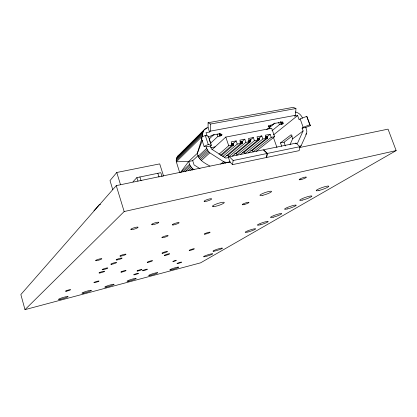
<?xml version="1.0" encoding="UTF-8"?>
<svg xmlns="http://www.w3.org/2000/svg" width="417" height="417" viewBox="0 0 417 417"><rect width="100%" height="100%" fill="white"/><g stroke="black" fill="none" stroke-linecap="round" stroke-linejoin="round"><path stroke-width="0.63" d="M194.108 169.625L192.477 168.583L192.498 169.855L192.477 168.583L190.048 165.481L188.656 161.488L197.34 153.3L202.365 140.279M207.145 135.999L206.034 132.658L209.548 132.001L208.073 127.571L208.083 122.739L293.245 107.357L295.945 108.514L295.57 115.285L294.48 116.161L297.618 115.577L299.109 119.757L300.177 118.913L306.771 116.343L310.378 125.663L305.843 127.414L302.096 128.144L303.096 130.948L297.404 143.438L296.133 143.698M209.548 132.001L210.449 131.126L210.476 124.042L208.083 122.739M221.25 155.677L233.499 145.053L233.567 143.167L236.173 140.899L237.242 144.063L222.746 156.526M242.298 142.65L242.152 141.483L244.805 139.21L245.879 142.359L228.625 156.901L228.078 155.265L242.068 143.359L242.298 142.65L240.468 143.01M250.784 140.977L250.638 139.815L253.348 137.542L254.422 140.67L236.84 155.223L236.288 153.597L250.549 141.681L250.784 140.977L248.975 141.332M259.181 139.32L259.04 138.168L261.798 135.895L262.872 139.002L244.967 153.565L244.419 151.944L258.941 140.023L259.181 139.32L257.393 139.674M202.323 137.115C202.36 133.273 203.355 128.201 208.073 127.571M267.49 137.683L267.349 136.531L270.153 134.264L271.227 137.349L253.015 151.918L252.462 150.308L267.24 138.381L267.49 137.683L266.307 137.918M179.722 172.648L176.318 161.796C175.854 159.164 176.938 156.25 179.284 154.858M228.625 156.901L263.278 149.828L267.156 153.472L266.395 157.517L232.514 164.626L233.155 160.519L229.433 156.745L228.474 157.553L225.696 158.121L211.471 149.031L210.481 146.044L211.367 145.22L208.396 136.265L205.258 135.442L201.098 137.36L204.075 146.372L206.243 146.873L210.481 146.044M299.62 147.144L301.163 145.632L306.631 133.549L306.839 131.204L305.843 127.414M267.422 153.414L266.661 157.459L299.114 150.652L299.979 146.664L295.966 143.146L263.544 149.776L267.422 153.414L299.979 146.664M201.937 138.361L197.34 153.3C198.216 160.013 204.669 163.052 209.897 166.06M289.997 144.616L292.682 138.788L303.096 130.948M180.67 172.226L188.656 161.488L192.701 160.67L198.247 155.494M163.579 176.083L159.706 163.886L116.77 172.482L110.005 180.587L112.783 189.725M93.924 210.814L99.335 204.632L100.591 204.361M230.189 161.947L116.249 185.628L20.85 294.543L24.994 309.643L200.582 262.84L396.15 150.594L388.045 129.14L299.568 147.529M132.966 181.822L136.88 177.606L160.806 172.685L162.077 176.699M177.626 156.318L204.862 129.103M181.114 153.034L184.319 149.844M186.149 148.019L188.891 145.283M190.725 143.458L193.467 140.722M195.755 138.439L198.502 135.702M200.785 133.424L203.074 131.141M177.011 157.251L203.397 130.964M205.524 129.265L206.9 127.894M176.563 158.293L202.928 132.085M176.297 159.419L202.652 133.294M24.994 309.643L124.162 211.544L396.15 150.594M176.214 160.597L202.579 134.566M202.709 135.869L176.318 161.796L188.656 161.488M214.187 134.274L209.136 139.085L210.528 143.281L217.914 136.38C219.827 136.745 225.42 133.482 219.467 134.926L220.911 133.576L211.356 135.379L209.949 136.729L208.448 137.021M180.832 172.393L189.558 164.277M198.283 156.167L206.723 148.316L206.243 146.873M183.146 171.861L190.048 165.481M198.789 157.402L207.244 149.588L206.723 148.316M185.174 171.705L190.71 166.618M199.467 158.575L207.942 150.787L207.244 149.588M188.286 170.616L191.523 167.66M200.306 159.648L208.808 151.892L207.942 150.787M212.211 149.448L225.8 137.078L271.681 128.285L274.61 136.682L256.273 151.251M190.616 170.266L192.477 168.583L192.685 169.828M201.286 160.597L209.808 152.867L223.611 161.666L226.139 162.395L229.975 162.031L232.514 164.626M218.961 154.29L228.714 145.747L232.285 145.038L231.216 141.863L236.173 140.899M220.343 155.421L232.285 145.038M224.403 157.454L240.974 143.323L239.905 140.169L244.805 139.21M220.656 164.157L223.611 161.666M222.887 163.787L224.862 162.13M232.175 156.177L249.569 141.629L248.496 138.491L253.348 137.542M225.149 163.219L226.139 162.395M266.739 129.593L270.654 126.346L270.242 125.163M275.006 123.031L269.559 127.55L269.961 128.702M240.354 154.509L258.071 139.95L256.997 136.828L261.798 135.895M271.957 130.766L279.416 124.678C280.949 125.053 286.828 121.91 281.199 123.224L280.782 122.045M281.199 123.224L282.846 121.879L274.021 123.547L272.4 124.891C270.805 124.511 264.962 127.685 270.654 126.346M248.443 152.851L266.484 138.288L265.41 135.186L270.153 134.264M273.526 134.884L297.618 115.577M281.689 146.346L280.49 142.916L291.233 134.686L292.682 138.788M302.096 128.144L303.18 127.321L309.795 124.766L310.378 125.663M280.49 142.916L284.092 142.187L292.333 135.916M305.635 134.29L306.631 133.549M295.231 143.688L295.966 143.146M300.12 146.383L301.163 145.632M299.416 147.217L300.459 146.466M204.075 146.372L208.255 144.48L211.367 145.22M233.155 160.519L267.156 153.472M226.311 155.624L228.078 155.265M234.542 153.951L236.288 153.597M242.689 152.294L244.419 151.944M250.753 150.657L252.462 150.308M231.878 144.48L233.728 144.115M240.479 142.786L242.308 142.426M248.985 141.108L250.794 140.753M257.404 139.45L259.192 139.096M265.733 137.808L267.5 137.459M231.873 144.704L233.718 144.345M231.842 144.918L233.692 144.553M240.442 143.224L242.267 142.864M248.949 141.545L250.753 141.186M257.362 139.883L259.15 139.533M266.275 138.126L267.453 137.891M231.795 145.111L233.645 144.746M241 143.292L242.22 143.052M248.897 141.733L250.706 141.379M257.904 139.956L259.098 139.721M266.223 138.314L267.401 138.084M237.242 144.063L240.974 143.323M245.879 142.359L249.569 141.629M254.422 140.67L258.071 139.95M262.872 139.002L266.484 138.288M271.227 137.349L274.61 136.682M231.117 145.397L233.577 144.913M240.328 143.578L242.152 143.219M248.829 141.9L250.633 141.545M257.237 140.242L259.025 139.888M265.561 138.595L267.328 138.246M231.034 145.538L233.499 145.053M240.244 143.719L242.068 143.359M248.141 142.155L250.549 141.681M257.748 140.258L258.941 140.023M265.473 138.731L267.24 138.381M231.716 143.531L233.567 143.167M239.712 141.962L242.152 141.483M248.834 140.169L250.638 139.815M257.253 138.517L259.04 138.168M265.582 136.88L267.349 136.531M210.694 147.733L215.151 146.857M231.784 143.761L233.635 143.401M240.39 142.072L242.214 141.712M248.897 140.399L250.706 140.044M257.32 138.741L259.108 138.392M265.645 137.104L267.417 136.76M231.836 144.001L233.682 143.636M240.437 142.306L242.267 141.947M248.949 140.633L250.758 140.279M257.367 138.981L259.155 138.626M265.697 137.339L267.464 136.99M231.868 144.24L233.713 143.875M240.468 142.546L242.298 142.187M248.98 140.873L250.784 140.519M257.398 139.215L259.186 138.861M265.723 137.574L267.495 137.229M210.449 131.126L295.57 115.285M210.476 124.042L295.945 108.514M295.262 111.965C298.53 112.538 301.335 115.019 302.476 118.11M200.03 168.677L194.082 164.918L192.701 160.67M208.808 151.892L209.808 152.867M306.771 116.343L309.795 124.766M300.177 118.913L303.18 127.321M282.262 122.634L282.674 123.807M281.991 122.76L282.403 123.932M281.699 122.874L282.116 124.047M280.995 121.806L281.819 124.151M280.698 121.9L281.527 124.245M280.417 121.978L281.24 124.323M278.592 122.327L279.416 124.678M284.092 142.187L285.327 145.96M273.396 137.339L276.951 147.54M268.418 125.501L268.829 126.685M225.8 137.078L228.714 145.747M220.942 134.238L221.354 135.462M220.671 134.368L221.083 135.588M228.474 157.553L229.975 162.031M220.379 134.488L220.791 135.707M220.077 134.597L220.489 135.817M219.363 133.471L220.181 135.916M219.061 133.549L219.879 135.994M217.095 133.93L217.914 136.38M205.258 135.442L208.255 144.48M157.85 173.295L159.039 177.032M139.909 176.98L141.087 180.769M136.88 177.606L137.964 181.098M116.77 172.482L120.513 184.7M116.249 185.628L124.162 211.544M192.477 168.583L192.482 169.855M172.935 261.35C175.385 261.605 179.247 258.754 172.935 261.35M128.17 281.246A4.801 0.516 -17.1 0 0 135.952 278.697A4.801 0.516 -17.1 0 0 130.636 279.614A4.801 0.516 -17.1 0 0 128.17 281.246M213.384 206.644A6.323 1.069 -18.2 0 0 223.767 203.173A6.323 1.069 -18.2 0 0 217.815 203.475A6.323 1.069 -18.2 0 0 213.384 206.644M262.892 195.25A6.177 0.996 -18.8 0 0 271.592 191.439A6.177 0.996 -18.8 0 0 262.72 193.488A6.177 0.996 -18.8 0 0 262.892 195.25M134.284 274.798A2.528 0.287 -17.1 0 0 138.381 273.448A2.528 0.287 -17.1 0 0 135.598 273.906A2.528 0.287 -17.1 0 0 134.284 274.798M177.433 263.596A2.45 0.271 -17.5 0 0 181.447 262.283A2.45 0.271 -17.5 0 0 178.935 262.679A2.45 0.271 -17.5 0 0 177.433 263.596M147.873 262.356A2.757 0.339 -17.2 0 0 152.356 260.875A2.757 0.339 -17.2 0 0 149.385 261.313A2.757 0.339 -17.2 0 0 147.873 262.356M121.519 272.108A2.721 0.328 -17 0 0 125.924 270.659A2.721 0.328 -17 0 0 122.859 271.139A2.721 0.328 -17 0 0 121.519 272.108M120.685 256.147A3.19 0.453 -16.9 0 0 125.84 254.433A3.19 0.453 -16.9 0 0 122.254 254.902A3.19 0.453 -16.9 0 0 120.685 256.147M102.936 269.716A2.966 0.391 -16.7 0 0 107.706 268.136A2.966 0.391 -16.7 0 0 104.276 268.642A2.966 0.391 -16.7 0 0 102.936 269.716M66.272 291.202A2.7 0.318 -16.4 0 0 70.556 289.789A2.7 0.318 -16.4 0 0 67.273 290.357A2.7 0.318 -16.4 0 0 66.272 291.202M189.657 250.476A2.716 0.334 -17.6 0 0 194.113 249.012A2.716 0.334 -17.6 0 0 191.393 249.376A2.716 0.334 -17.6 0 0 189.657 250.476M94.633 282.596A2.674 0.313 -16.7 0 0 98.923 281.183A2.674 0.313 -16.7 0 0 95.79 281.704A2.674 0.313 -16.7 0 0 94.633 282.596M244.049 204.559A3.571 0.563 -18.5 0 0 248.985 202.401A3.571 0.563 -18.5 0 0 243.763 203.626A3.571 0.563 -18.5 0 0 244.049 204.559M172.998 224.972A3.602 0.584 -17.6 0 0 178.888 223.001A3.602 0.584 -17.6 0 0 175.182 223.314A3.602 0.584 -17.6 0 0 172.998 224.972M116.932 259.968A3.112 0.433 -16.9 0 0 121.967 258.295A3.112 0.433 -16.9 0 0 118.438 258.775A3.112 0.433 -16.9 0 0 116.932 259.968M152.398 224.753A3.795 0.646 -17.3 0 0 158.585 222.678A3.795 0.646 -17.3 0 0 154.535 223.001A3.795 0.646 -17.3 0 0 152.398 224.753M96.436 260.693A3.289 0.48 -16.6 0 0 101.722 258.936A3.289 0.48 -16.6 0 0 97.88 259.437A3.289 0.48 -16.6 0 0 96.436 260.693M204.846 234.172A3.049 0.417 -17.9 0 0 209.855 232.509A3.049 0.417 -17.9 0 0 206.9 232.832A3.049 0.417 -17.9 0 0 204.846 234.172M137.631 271.019A2.601 0.302 -17.1 0 0 141.858 269.627A2.601 0.302 -17.1 0 0 139.002 270.086A2.601 0.302 -17.1 0 0 137.631 271.019M111.558 264.289A3.039 0.412 -16.8 0 0 116.463 262.663A3.039 0.412 -16.8 0 0 112.991 263.153A3.039 0.412 -16.8 0 0 111.558 264.289M162.594 253.26A2.883 0.375 -17.4 0 0 167.295 251.701A2.883 0.375 -17.4 0 0 164.267 252.108A2.883 0.375 -17.4 0 0 162.594 253.26M164.897 255.491A2.799 0.354 -17.4 0 0 169.469 253.984A2.799 0.354 -17.4 0 0 166.539 254.391A2.799 0.354 -17.4 0 0 164.897 255.491M99.84 272.968A2.903 0.37 -16.7 0 0 104.505 271.425A2.903 0.37 -16.7 0 0 101.133 271.936A2.903 0.37 -16.7 0 0 99.84 272.968M143.088 270.737A2.559 0.292 -17.2 0 0 147.248 269.372A2.559 0.292 -17.2 0 0 144.464 269.815A2.559 0.292 -17.2 0 0 143.088 270.737M300.845 179.628A3.821 0.62 -19.3 0 0 306.359 177.215A3.821 0.62 -19.3 0 0 301.043 178.424A3.821 0.62 -19.3 0 0 300.845 179.628M204.768 201.531A3.993 0.714 -18.1 0 0 211.32 199.331A3.993 0.714 -18.1 0 0 207.463 199.498A3.993 0.714 -18.1 0 0 204.768 201.531M131.668 229.642A3.847 0.662 -17 0 0 137.912 227.546A3.847 0.662 -17 0 0 133.659 227.911A3.847 0.662 -17 0 0 131.668 229.642M162.505 237.711A3.331 0.5 -17.4 0 0 167.942 235.902A3.331 0.5 -17.4 0 0 164.449 236.272A3.331 0.5 -17.4 0 0 162.505 237.711M149.729 275.512A4.733 0.5 -17.3 0 0 157.438 272.989A4.733 0.5 -17.3 0 0 152.382 273.844A4.733 0.5 -17.3 0 0 149.729 275.512M60.001 299.37A5.056 0.553 -16.5 0 0 68.023 296.737A5.056 0.553 -16.5 0 0 61.846 297.863A5.056 0.553 -16.5 0 0 60.001 299.37M170.751 269.924A4.67 0.49 -17.4 0 0 178.382 267.422A4.67 0.49 -17.4 0 0 173.576 268.22A4.67 0.49 -17.4 0 0 170.751 269.924M83.327 293.167A4.962 0.537 -16.7 0 0 91.266 290.566A4.962 0.537 -16.7 0 0 85.391 291.619A4.962 0.537 -16.7 0 0 83.327 293.167M106.043 287.131A4.879 0.526 -16.9 0 0 113.904 284.55A4.879 0.526 -16.9 0 0 108.311 285.536A4.879 0.526 -16.9 0 0 106.043 287.131M318.979 190.47A6.724 0.949 -19.3 0 0 328.836 186.331A6.724 0.949 -19.3 0 0 319.667 188.5A6.724 0.949 -19.3 0 0 318.979 190.47M302.575 200.056A6.432 0.881 -19 0 0 311.906 196.162A6.432 0.881 -19 0 0 302.987 198.304A6.432 0.881 -19 0 0 302.575 200.056M287.391 208.927A6.166 0.818 -18.8 0 0 296.242 205.253A6.166 0.818 -18.8 0 0 287.568 207.374A6.166 0.818 -18.8 0 0 287.391 208.927M273.302 217.163A5.921 0.766 -18.6 0 0 281.715 213.692A5.921 0.766 -18.6 0 0 273.276 215.777A5.921 0.766 -18.6 0 0 273.302 217.163M260.187 224.831A5.697 0.714 -18.4 0 0 268.204 221.536A5.697 0.714 -18.4 0 0 259.984 223.595A5.697 0.714 -18.4 0 0 260.187 224.831M247.953 231.977A5.494 0.667 -18.2 0 0 255.605 228.85A5.494 0.667 -18.2 0 0 247.594 230.877A5.494 0.667 -18.2 0 0 247.953 231.977M204.403 256.757A4.822 0.521 -17.7 0 0 212.316 254.162A4.822 0.521 -17.7 0 0 207.666 254.865A4.822 0.521 -17.7 0 0 204.403 256.757M213.843 251.222A4.973 0.553 -17.8 0 0 222.011 248.542A4.973 0.553 -17.8 0 0 217.309 249.21A4.973 0.553 -17.8 0 0 213.843 251.222"/></g></svg>
